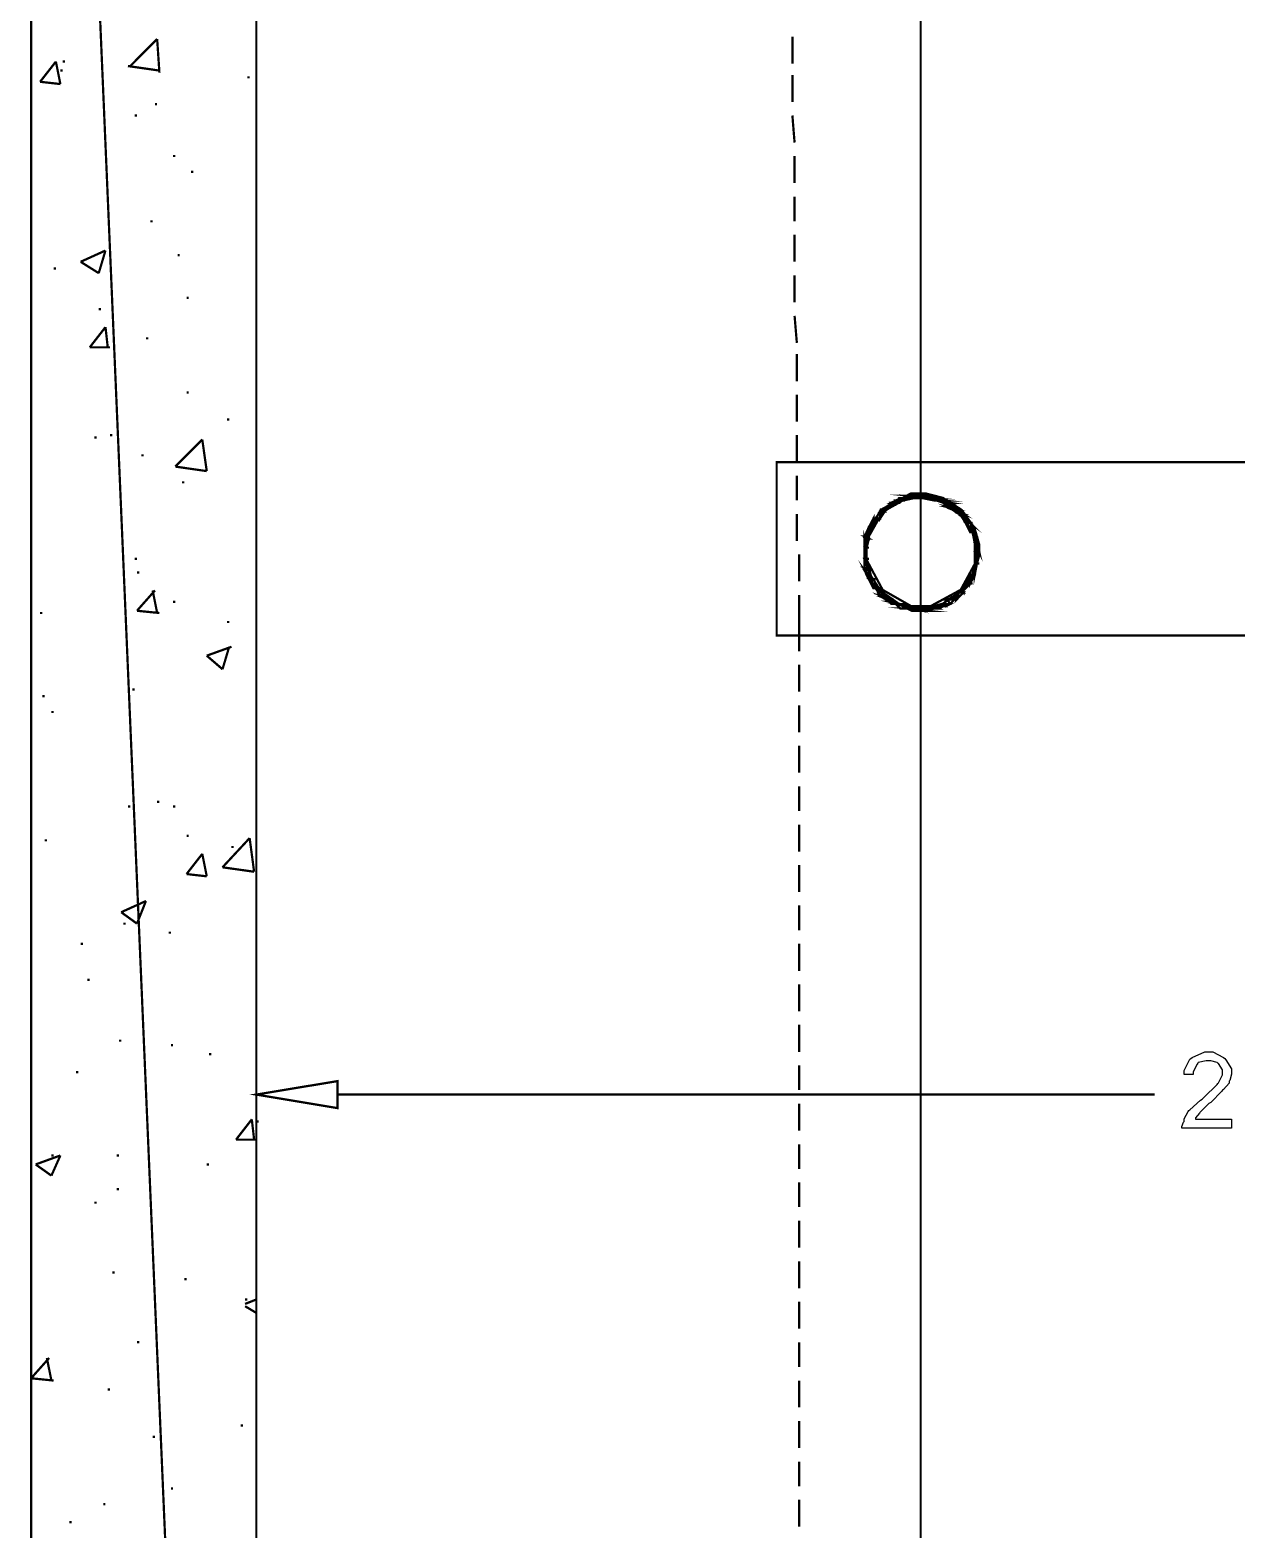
# Model space of a CAD drawing. Header units: metres. Extents: x -593 to 248, y 430 to 1024.
# Drawn here: x -429.66 to -406.95, y 908.48 to 936.71 of the extents above; entities that cross this region are included whole.
import ezdxf

# ---------------------------------------------------------------- set-up
doc = ezdxf.new("R2010")
doc.units = ezdxf.units.M
doc.header["$MEASUREMENT"] = 0
for name, color, linetype in [('C00-00-00-BLACK', 7, 'Continuous'), ('C00-7E-FF', 150, 'Continuous'), ('C00-FF-00', 3, 'Continuous'), ('C93-95-97', 253, 'Continuous'), ('CFF-00-00', 1, 'Continuous'), ('CFF-7E-00', 30, 'Continuous')]:
    doc.layers.add(name, color=color, linetype=linetype)

msp = doc.modelspace()

# ---------------------------------------------------------------- linework, layer by layer
at = {"layer": 'C00-00-00-BLACK', "const_width": 0.0423}
for points in [[(-429.639, 967.4), (-429.639, 868.169)], [(-425.398, 868.169), (-425.398, 967.4)], [(-427.773, 936.031), (-427.266, 936.541)], [(-427.223, 935.905), (-427.266, 936.541)], [(-429.47, 935.735), (-429.173, 936.115)], [(-429.088, 935.692), (-429.173, 936.115)], [(-429.046, 936.115), (-429.004, 936.115)], [(-429.088, 935.946), (-429.046, 935.946)], [(-427.816, 936.031), (-427.223, 935.946)], [(-429.47, 935.735), (-429.088, 935.692)], [(-425.567, 935.819), (-425.524, 935.819)], [(-427.307, 935.312), (-427.266, 935.312)], [(-427.689, 935.1), (-427.646, 935.1)], [(-426.967, 934.338), (-426.924, 934.338)], [(-426.628, 934.039), (-426.585, 934.039)], [(-427.393, 933.107), (-427.35, 933.107)], [(-428.707, 932.345), (-428.239, 932.557)], [(-428.366, 932.131), (-428.239, 932.557)], [(-426.882, 932.472), (-426.839, 932.472)], [(-429.216, 932.219), (-429.173, 932.219)], [(-428.707, 932.345), (-428.366, 932.131)], [(-426.712, 931.666), (-426.671, 931.666)], [(-428.366, 931.454), (-428.325, 931.454)], [(-428.535, 930.734), (-428.239, 931.115)], [(-428.196, 930.734), (-428.239, 931.115)], [(-427.477, 930.904), (-427.434, 930.904)], [(-428.535, 930.734), (-428.155, 930.734)], [(-426.712, 929.885), (-426.671, 929.885)], [(-425.95, 929.377), (-425.909, 929.377)], [(-428.155, 929.081), (-428.112, 929.081)], [(-428.451, 929.038), (-428.408, 929.038)], [(-426.924, 928.488), (-426.416, 928.997)], [(-426.332, 928.403), (-426.416, 928.997)], [(-427.562, 928.7), (-427.52, 928.7)], [(-426.924, 928.488), (-426.332, 928.403)], [(-426.797, 928.192), (-426.755, 928.192)], [(-427.689, 926.749), (-427.646, 926.749)], [(-427.646, 926.495), (-427.604, 926.495)], [(-427.646, 925.773), (-427.307, 926.156)], [(-427.266, 925.731), (-427.35, 926.156)], [(-426.967, 925.943), (-426.924, 925.943)], [(-429.47, 925.731), (-429.427, 925.731)], [(-427.646, 925.773), (-427.223, 925.731)], [(-425.95, 925.561), (-425.909, 925.561)], [(-426.332, 924.927), (-425.866, 925.095)], [(-426.035, 924.672), (-425.909, 925.095)], [(-426.332, 924.927), (-426.035, 924.672)], [(-427.732, 924.292), (-427.689, 924.292)], [(-429.427, 924.165), (-429.385, 924.165)], [(-429.257, 923.866), (-429.216, 923.866)], [(-427.816, 922.087), (-427.773, 922.087)], [(-427.266, 922.173), (-427.223, 922.173)], [(-426.967, 922.087), (-426.924, 922.087)], [(-429.385, 921.45), (-429.343, 921.45)], [(-426.712, 921.534), (-426.671, 921.534)], [(-426.035, 920.942), (-425.524, 921.492)], [(-425.44, 920.858), (-425.524, 921.492)], [(-426.712, 920.815), (-426.416, 921.195)], [(-426.332, 920.772), (-426.416, 921.195)], [(-425.866, 921.324), (-425.823, 921.324)], [(-426.035, 920.942), (-425.44, 920.858)], [(-426.712, 920.815), (-426.332, 920.772)], [(-427.943, 920.096), (-427.477, 920.307)], [(-427.646, 919.881), (-427.477, 920.307)], [(-427.943, 920.096), (-427.646, 919.881)], [(-427.9, 919.881), (-427.859, 919.881)], [(-428.707, 919.501), (-428.665, 919.501)], [(-427.051, 919.711), (-427.008, 919.711)], [(-428.578, 918.823), (-428.535, 918.823)], [(-427.986, 917.677), (-427.943, 917.677)], [(-427.008, 917.592), (-426.967, 917.592)], [(-426.289, 917.422), (-426.246, 917.422)], [(-428.792, 917.085), (-428.75, 917.085)], [(-425.781, 915.812), (-425.483, 916.196)], [(-425.44, 915.812), (-425.483, 916.196)], [(-425.398, 916.153), (-425.355, 916.153)], [(-425.781, 915.812), (-425.398, 915.812)], [(-429.554, 915.346), (-429.088, 915.515)], [(-429.257, 915.135), (-429.088, 915.515)], [(-429.257, 915.515), (-429.216, 915.515)], [(-428.028, 915.515), (-427.986, 915.515)], [(-429.554, 915.346), (-429.257, 915.135)], [(-426.332, 915.346), (-426.289, 915.346)], [(-428.028, 914.88), (-427.986, 914.88)], [(-428.451, 914.626), (-428.408, 914.626)], [(-428.112, 913.312), (-428.069, 913.312)], [(-426.755, 913.185), (-426.712, 913.185)], [(-425.61, 912.719), (-425.398, 912.803)], [(-425.61, 912.803), (-425.567, 912.803)], [(-425.61, 912.676), (-425.398, 912.55)], [(-427.646, 911.998), (-427.604, 911.998)], [(-429.639, 911.319), (-429.3, 911.701)], [(-429.257, 911.276), (-429.343, 911.701)], [(-429.639, 911.319), (-429.216, 911.276)], [(-428.196, 911.107), (-428.155, 911.107)], [(-425.694, 910.43), (-425.651, 910.43)], [(-427.35, 910.218), (-427.307, 910.218)], [(-427.008, 909.243), (-426.967, 909.243)], [(-428.282, 908.946), (-428.239, 908.946)], [(-428.92, 908.607), (-428.877, 908.607)]]:
    msp.add_lwpolyline(points, dxfattribs=at)
for points in [[(-415.599, 928.572), (-393.886, 928.572), (-393.886, 925.308), (-415.599, 925.308), (-415.599, 928.572)], [(-411.785, 926.918), (-411.785, 927.023), (-411.875, 927.336), (-412.114, 927.672), (-412.466, 927.898), (-412.783, 927.98), (-412.888, 927.98), (-413.076, 927.98), (-413.641, 927.672), (-413.949, 927.107), (-413.949, 926.918), (-413.949, 926.814), (-413.867, 926.497), (-413.641, 926.147), (-413.304, 925.908), (-412.992, 925.819), (-412.888, 925.819), (-412.783, 925.819), (-412.466, 925.908), (-412.114, 926.147), (-411.875, 926.497), (-411.785, 926.814), (-411.785, 926.918)], [(-411.827, 926.918), (-411.827, 927.099), (-412.134, 927.636), (-412.7, 927.938), (-412.888, 927.938), (-413.067, 927.938), (-413.603, 927.636), (-413.905, 927.099), (-413.905, 926.918), (-413.905, 926.731), (-413.603, 926.167), (-413.067, 925.86), (-412.888, 925.86), (-412.7, 925.86), (-412.134, 926.167), (-411.827, 926.731), (-411.827, 926.918)], [(-412.758, 927.936), (-413.054, 927.936), (-412.631, 927.893), (-412.758, 927.936)], [(-412.844, 927.893), (-412.462, 927.85), (-412.631, 927.85), (-412.844, 927.893)], [(-413.054, 927.936), (-412.631, 927.893), (-413.14, 927.893), (-413.054, 927.936)], [(-412.846, 927.936), (-412.758, 927.936), (-413.057, 927.936), (-412.846, 927.936)], [(-413.65, 927.639), (-413.65, 927.511), (-413.738, 927.511), (-413.65, 927.639)], [(-413.608, 927.68), (-413.566, 927.639), (-413.65, 927.639), (-413.608, 927.68)], [(-413.48, 927.766), (-413.523, 927.68), (-413.61, 927.68), (-413.48, 927.766)], [(-413.566, 927.639), (-413.65, 927.639), (-413.65, 927.511), (-413.566, 927.639)], [(-413.523, 927.68), (-413.608, 927.68), (-413.566, 927.639), (-413.523, 927.68)], [(-413.396, 927.766), (-413.48, 927.766), (-413.523, 927.68), (-413.396, 927.766)], [(-413.439, 927.807), (-413.396, 927.766), (-413.48, 927.766), (-413.439, 927.807)], [(-413.353, 927.85), (-413.312, 927.807), (-413.439, 927.807), (-413.353, 927.85)], [(-413.312, 927.807), (-413.439, 927.807), (-413.396, 927.766), (-413.312, 927.807)], [(-413.269, 927.893), (-413.227, 927.85), (-413.353, 927.85), (-413.269, 927.893)], [(-413.227, 927.85), (-413.353, 927.85), (-413.312, 927.807), (-413.227, 927.85)], [(-413.014, 927.893), (-413.269, 927.893), (-413.227, 927.85), (-413.014, 927.893)], [(-413.227, 927.893), (-413.014, 927.893), (-413.269, 927.893), (-413.227, 927.893)], [(-413.142, 927.893), (-412.547, 927.893), (-413.227, 927.893), (-413.142, 927.893)], [(-412.93, 927.893), (-412.888, 927.893), (-413.227, 927.893), (-412.93, 927.893)], [(-412.93, 927.893), (-413.227, 927.893), (-412.846, 927.893), (-412.93, 927.893)], [(-412.93, 927.893), (-413.227, 927.893), (-413.014, 927.893), (-412.93, 927.893)], [(-412.547, 927.893), (-412.844, 927.893), (-412.462, 927.85), (-412.547, 927.893)], [(-412.631, 927.893), (-413.142, 927.893), (-412.547, 927.893), (-412.631, 927.893)], [(-412.589, 927.85), (-412.335, 927.807), (-412.462, 927.807), (-412.589, 927.85)], [(-412.419, 927.85), (-412.589, 927.85), (-412.335, 927.807), (-412.419, 927.85)], [(-412.462, 927.85), (-412.631, 927.85), (-412.419, 927.85), (-412.462, 927.85)], [(-412.631, 927.85), (-412.419, 927.85), (-412.589, 927.85), (-412.631, 927.85)], [(-412.335, 927.807), (-412.462, 927.807), (-412.248, 927.723), (-412.335, 927.807)], [(-412.378, 927.723), (-412.208, 927.68), (-412.292, 927.68), (-412.378, 927.723)], [(-412.462, 927.807), (-412.248, 927.723), (-412.378, 927.723), (-412.462, 927.807)], [(-412.251, 927.723), (-412.378, 927.723), (-412.208, 927.68), (-412.251, 927.723)], [(-412.295, 927.68), (-412.082, 927.597), (-412.166, 927.597), (-412.295, 927.68)], [(-412.208, 927.68), (-412.295, 927.68), (-412.082, 927.597), (-412.208, 927.68)], [(-412.166, 927.597), (-412.082, 927.554), (-412.123, 927.554), (-412.166, 927.597)], [(-413.862, 927.343), (-413.862, 927.171), (-413.946, 927.171), (-413.862, 927.343)], [(-413.776, 927.511), (-413.776, 927.343), (-413.865, 927.343), (-413.776, 927.511)], [(-413.735, 927.511), (-413.692, 927.511), (-413.776, 927.511), (-413.735, 927.511)], [(-413.692, 927.511), (-413.776, 927.511), (-413.776, 927.343), (-413.692, 927.511)], [(-413.65, 927.511), (-413.735, 927.511), (-413.692, 927.511), (-413.65, 927.511)], [(-412.082, 927.597), (-412.166, 927.597), (-412.082, 927.554), (-412.082, 927.597)], [(-412.123, 927.554), (-411.955, 927.427), (-412.039, 927.427), (-412.123, 927.554)], [(-412.082, 927.554), (-412.123, 927.554), (-411.955, 927.427), (-412.082, 927.554)], [(-412.041, 927.427), (-411.869, 927.255), (-411.955, 927.255), (-412.041, 927.427)], [(-411.955, 927.427), (-412.041, 927.427), (-411.869, 927.255), (-411.955, 927.427)], [(-412.039, 927.427), (-411.955, 927.427), (-411.912, 927.427), (-412.039, 927.427)], [(-411.955, 927.427), (-411.912, 927.427), (-412.039, 927.427), (-411.955, 927.427)], [(-411.912, 927.257), (-411.827, 927.047), (-411.869, 927.047), (-411.912, 927.257)], [(-413.862, 927.174), (-413.946, 927.174), (-413.862, 927.131), (-413.862, 927.174)], [(-413.862, 927.131), (-413.946, 927.131), (-413.905, 926.961), (-413.862, 927.131)], [(-413.946, 927.131), (-413.905, 926.961), (-413.946, 926.961), (-413.946, 927.131)], [(-413.946, 927.174), (-413.862, 927.131), (-413.946, 927.131), (-413.946, 927.174)], [(-413.946, 926.961), (-413.905, 926.749), (-413.946, 926.749), (-413.946, 926.961)], [(-413.819, 927.343), (-413.776, 927.343), (-413.862, 927.343), (-413.819, 927.343)], [(-413.819, 927.343), (-413.862, 927.343), (-413.776, 927.343), (-413.819, 927.343)], [(-413.819, 927.343), (-413.862, 927.343), (-413.862, 927.171), (-413.819, 927.343)], [(-411.869, 927.257), (-411.955, 927.257), (-411.869, 927.257)], [(-411.955, 927.257), (-411.869, 927.257), (-411.912, 927.257), (-411.955, 927.257)], [(-411.869, 927.257), (-411.912, 927.257), (-411.827, 927.047), (-411.869, 927.257)], [(-411.869, 927.047), (-411.785, 926.877), (-411.869, 926.877), (-411.869, 927.047)], [(-411.869, 926.877), (-411.827, 926.665), (-411.869, 926.665), (-411.869, 926.877)], [(-413.905, 926.961), (-413.946, 926.961), (-413.905, 926.749), (-413.905, 926.961)], [(-413.946, 926.961), (-413.905, 926.961), (-413.862, 926.961), (-413.946, 926.961)], [(-413.905, 926.961), (-413.862, 926.961), (-413.946, 926.961), (-413.905, 926.961)], [(-413.946, 926.749), (-413.862, 926.581), (-413.946, 926.581), (-413.946, 926.749)], [(-411.869, 926.665), (-411.869, 926.453), (-411.912, 926.453), (-411.869, 926.665)], [(-411.827, 927.047), (-411.869, 927.047), (-411.785, 926.877), (-411.827, 927.047)], [(-411.785, 926.877), (-411.869, 926.877), (-411.827, 926.665), (-411.785, 926.877)], [(-411.869, 927.047), (-411.827, 927.047), (-411.785, 927.047), (-411.869, 927.047)], [(-411.827, 927.047), (-411.785, 927.047), (-411.869, 927.047), (-411.827, 927.047)], [(-413.946, 926.538), (-413.819, 926.369), (-413.862, 926.369), (-413.946, 926.538)], [(-413.862, 926.581), (-413.946, 926.581), (-413.862, 926.538), (-413.862, 926.581)], [(-413.862, 926.538), (-413.946, 926.538), (-413.819, 926.369), (-413.862, 926.538)], [(-413.905, 926.749), (-413.946, 926.749), (-413.862, 926.581), (-413.905, 926.749)], [(-413.946, 926.749), (-413.905, 926.749), (-413.862, 926.749), (-413.946, 926.749)], [(-413.905, 926.749), (-413.862, 926.749), (-413.946, 926.749), (-413.905, 926.749)], [(-413.946, 926.581), (-413.862, 926.538), (-413.946, 926.538), (-413.946, 926.581)], [(-411.955, 926.453), (-411.955, 926.285), (-412.041, 926.285), (-411.955, 926.453)], [(-411.869, 926.665), (-411.827, 926.665), (-411.785, 926.665), (-411.869, 926.665)], [(-411.827, 926.665), (-411.785, 926.665), (-411.869, 926.665), (-411.827, 926.665)], [(-411.827, 926.665), (-411.869, 926.665), (-411.869, 926.453), (-411.827, 926.665)], [(-413.865, 926.369), (-413.692, 926.196), (-413.776, 926.196), (-413.865, 926.369)], [(-413.776, 926.369), (-413.865, 926.369), (-413.692, 926.196), (-413.776, 926.369)], [(-413.776, 926.369), (-413.735, 926.369), (-413.862, 926.369), (-413.776, 926.369)], [(-413.776, 926.369), (-413.862, 926.369), (-413.819, 926.369), (-413.776, 926.369)], [(-413.738, 926.199), (-413.566, 926.072), (-413.65, 926.072), (-413.738, 926.199)], [(-412.039, 926.285), (-412.082, 926.156), (-412.123, 926.156), (-412.039, 926.285)], [(-411.955, 926.285), (-412.039, 926.285), (-412.082, 926.156), (-411.955, 926.285)], [(-412.039, 926.285), (-411.955, 926.285), (-411.912, 926.285), (-412.039, 926.285)], [(-411.955, 926.285), (-411.912, 926.285), (-412.039, 926.285), (-411.955, 926.285)], [(-411.912, 926.453), (-411.869, 926.453), (-411.955, 926.453), (-411.912, 926.453)], [(-411.869, 926.453), (-411.955, 926.453), (-411.955, 926.285), (-411.869, 926.453)], [(-411.869, 926.453), (-411.912, 926.453), (-411.869, 926.453)], [(-413.65, 926.199), (-413.738, 926.199), (-413.566, 926.072), (-413.65, 926.199)], [(-413.61, 926.027), (-413.396, 925.943), (-413.48, 925.943), (-413.61, 926.027)], [(-413.692, 926.199), (-413.776, 926.199), (-413.65, 926.199), (-413.692, 926.199)], [(-413.776, 926.199), (-413.65, 926.199), (-413.735, 926.199), (-413.776, 926.199)], [(-413.566, 926.072), (-413.65, 926.072), (-413.523, 926.03), (-413.566, 926.072)], [(-413.65, 926.072), (-413.523, 926.03), (-413.608, 926.03), (-413.65, 926.072)], [(-413.523, 926.027), (-413.61, 926.027), (-413.396, 925.943), (-413.523, 926.027)], [(-413.396, 925.943), (-413.48, 925.943), (-413.312, 925.9), (-413.396, 925.943)], [(-413.48, 925.943), (-413.312, 925.9), (-413.439, 925.9), (-413.48, 925.943)], [(-412.38, 925.986), (-412.335, 925.9), (-412.465, 925.9), (-412.38, 925.986)], [(-412.292, 926.027), (-412.251, 925.986), (-412.378, 925.986), (-412.292, 926.027)], [(-412.251, 925.986), (-412.38, 925.986), (-412.335, 925.9), (-412.251, 925.986)], [(-412.208, 926.027), (-412.292, 926.027), (-412.251, 925.986), (-412.208, 926.027)], [(-412.166, 926.115), (-412.208, 925.988), (-412.292, 925.988), (-412.166, 926.115)], [(-412.082, 926.115), (-412.166, 926.115), (-412.208, 925.988), (-412.082, 926.115)], [(-412.123, 926.156), (-412.082, 926.115), (-412.166, 926.115), (-412.123, 926.156)], [(-412.082, 926.156), (-412.123, 926.156), (-412.082, 926.115), (-412.082, 926.156)], [(-413.227, 925.9), (-413.353, 925.9), (-413.014, 925.816), (-413.227, 925.9)], [(-412.631, 925.816), (-413.142, 925.816), (-412.758, 925.773), (-412.631, 925.816)], [(-413.312, 925.9), (-413.439, 925.9), (-413.227, 925.9), (-413.312, 925.9)], [(-413.439, 925.9), (-413.227, 925.9), (-413.353, 925.9), (-413.439, 925.9)], [(-413.353, 925.9), (-413.014, 925.816), (-413.269, 925.816), (-413.353, 925.9)], [(-413.014, 925.816), (-413.269, 925.816), (-412.93, 925.816), (-413.014, 925.816)], [(-413.269, 925.816), (-412.93, 925.816), (-413.227, 925.816), (-413.269, 925.816)], [(-413.142, 925.816), (-412.758, 925.773), (-413.057, 925.773), (-413.142, 925.816)], [(-412.846, 925.816), (-412.803, 925.816), (-413.227, 925.816), (-412.846, 925.816)], [(-412.846, 925.816), (-413.227, 925.816), (-412.93, 925.816), (-412.846, 925.816)], [(-412.547, 925.816), (-413.227, 925.816), (-412.631, 925.816), (-412.547, 925.816)], [(-413.227, 925.816), (-412.631, 925.816), (-413.142, 925.816), (-413.227, 925.816)], [(-413.057, 925.773), (-412.758, 925.773), (-412.846, 925.773), (-413.057, 925.773)], [(-412.631, 925.857), (-412.547, 925.816), (-412.801, 925.816), (-412.631, 925.857)], [(-412.803, 925.816), (-412.547, 925.816), (-412.846, 925.816), (-412.803, 925.816)], [(-412.547, 925.816), (-412.803, 925.816), (-412.547, 925.816)], [(-412.462, 925.857), (-412.631, 925.857), (-412.547, 925.816), (-412.462, 925.857)], [(-412.462, 925.9), (-412.419, 925.857), (-412.589, 925.857), (-412.462, 925.9)], [(-412.589, 925.857), (-412.462, 925.857), (-412.631, 925.857), (-412.589, 925.857)], [(-412.419, 925.857), (-412.589, 925.857), (-412.462, 925.857), (-412.419, 925.857)], [(-412.335, 925.9), (-412.462, 925.9), (-412.419, 925.857), (-412.335, 925.9)]]:
    msp.add_lwpolyline(points, close=True, dxfattribs=at)
at = {"layer": 'C00-00-00-BLACK'}
for points in [[(-413.608, 927.68), (-413.566, 927.639), (-413.65, 927.639), (-413.608, 927.68)], [(-413.48, 927.766), (-413.523, 927.68), (-413.61, 927.68), (-413.48, 927.766)], [(-413.523, 927.68), (-413.608, 927.68), (-413.566, 927.639), (-413.523, 927.68)], [(-413.396, 927.766), (-413.48, 927.766), (-413.523, 927.68), (-413.396, 927.766)], [(-413.439, 927.807), (-413.396, 927.766), (-413.48, 927.766), (-413.439, 927.807)], [(-413.353, 927.85), (-413.312, 927.807), (-413.439, 927.807), (-413.353, 927.85)], [(-413.312, 927.807), (-413.439, 927.807), (-413.396, 927.766), (-413.312, 927.807)], [(-413.269, 927.893), (-413.227, 927.85), (-413.353, 927.85), (-413.269, 927.893)], [(-413.227, 927.85), (-413.353, 927.85), (-413.312, 927.807), (-413.227, 927.85)], [(-413.227, 927.893), (-413.014, 927.893), (-413.269, 927.893), (-413.227, 927.893)], [(-413.014, 927.893), (-413.269, 927.893), (-413.227, 927.85), (-413.014, 927.893)], [(-413.142, 927.893), (-412.547, 927.893), (-413.227, 927.893), (-413.142, 927.893)], [(-412.93, 927.893), (-412.888, 927.893), (-413.227, 927.893), (-412.93, 927.893)], [(-412.93, 927.893), (-413.227, 927.893), (-412.846, 927.893), (-412.93, 927.893)], [(-412.93, 927.893), (-413.227, 927.893), (-413.014, 927.893), (-412.93, 927.893)], [(-412.631, 927.893), (-413.142, 927.893), (-412.547, 927.893), (-412.631, 927.893)], [(-413.054, 927.936), (-412.631, 927.893), (-413.14, 927.893), (-413.054, 927.936)], [(-412.846, 927.936), (-412.758, 927.936), (-413.057, 927.936), (-412.846, 927.936)], [(-412.758, 927.936), (-413.054, 927.936), (-412.631, 927.893), (-412.758, 927.936)], [(-412.547, 927.893), (-412.844, 927.893), (-412.462, 927.85), (-412.547, 927.893)], [(-412.844, 927.893), (-412.462, 927.85), (-412.631, 927.85), (-412.844, 927.893)], [(-412.462, 927.85), (-412.631, 927.85), (-412.419, 927.85), (-412.462, 927.85)], [(-412.631, 927.85), (-412.419, 927.85), (-412.589, 927.85), (-412.631, 927.85)], [(-412.419, 927.85), (-412.589, 927.85), (-412.335, 927.807), (-412.419, 927.85)], [(-412.589, 927.85), (-412.335, 927.807), (-412.462, 927.807), (-412.589, 927.85)], [(-412.335, 927.807), (-412.462, 927.807), (-412.248, 927.723), (-412.335, 927.807)], [(-412.462, 927.807), (-412.248, 927.723), (-412.378, 927.723), (-412.462, 927.807)], [(-412.251, 927.723), (-412.378, 927.723), (-412.208, 927.68), (-412.251, 927.723)], [(-412.378, 927.723), (-412.208, 927.68), (-412.292, 927.68), (-412.378, 927.723)], [(-412.208, 927.68), (-412.295, 927.68), (-412.082, 927.597), (-412.208, 927.68)], [(-412.295, 927.68), (-412.082, 927.597), (-412.166, 927.597), (-412.295, 927.68)], [(-413.776, 927.511), (-413.776, 927.343), (-413.865, 927.343), (-413.776, 927.511)], [(-413.735, 927.511), (-413.692, 927.511), (-413.776, 927.511), (-413.735, 927.511)], [(-413.692, 927.511), (-413.776, 927.511), (-413.776, 927.343), (-413.692, 927.511)], [(-413.65, 927.639), (-413.65, 927.511), (-413.738, 927.511), (-413.65, 927.639)], [(-413.65, 927.511), (-413.735, 927.511), (-413.692, 927.511), (-413.65, 927.511)], [(-413.566, 927.639), (-413.65, 927.639), (-413.65, 927.511), (-413.566, 927.639)], [(-412.082, 927.597), (-412.166, 927.597), (-412.082, 927.554), (-412.082, 927.597)], [(-412.166, 927.597), (-412.082, 927.554), (-412.123, 927.554), (-412.166, 927.597)], [(-412.082, 927.554), (-412.123, 927.554), (-411.955, 927.427), (-412.082, 927.554)], [(-412.123, 927.554), (-411.955, 927.427), (-412.039, 927.427), (-412.123, 927.554)], [(-411.955, 927.427), (-412.041, 927.427), (-411.869, 927.255), (-411.955, 927.427)], [(-412.041, 927.427), (-411.869, 927.255), (-411.955, 927.255), (-412.041, 927.427)], [(-412.039, 927.427), (-411.955, 927.427), (-411.912, 927.427), (-412.039, 927.427)], [(-411.955, 927.427), (-411.912, 927.427), (-412.039, 927.427), (-411.955, 927.427)], [(-413.862, 927.343), (-413.862, 927.171), (-413.946, 927.171), (-413.862, 927.343)], [(-413.862, 927.174), (-413.946, 927.174), (-413.862, 927.131), (-413.862, 927.174)], [(-413.946, 927.174), (-413.862, 927.131), (-413.946, 927.131), (-413.946, 927.174)], [(-413.862, 927.131), (-413.946, 927.131), (-413.905, 926.961), (-413.862, 927.131)], [(-413.946, 927.131), (-413.905, 926.961), (-413.946, 926.961), (-413.946, 927.131)], [(-413.819, 927.343), (-413.776, 927.343), (-413.862, 927.343), (-413.819, 927.343)], [(-413.819, 927.343), (-413.862, 927.343), (-413.776, 927.343), (-413.819, 927.343)], [(-413.819, 927.343), (-413.862, 927.343), (-413.862, 927.171), (-413.819, 927.343)], [(-411.869, 927.257), (-411.955, 927.257), (-411.869, 927.257)], [(-411.955, 927.257), (-411.869, 927.257), (-411.912, 927.257), (-411.955, 927.257)], [(-411.869, 927.257), (-411.912, 927.257), (-411.827, 927.047), (-411.869, 927.257)], [(-411.912, 927.257), (-411.827, 927.047), (-411.869, 927.047), (-411.912, 927.257)], [(-413.946, 926.961), (-413.905, 926.961), (-413.862, 926.961), (-413.946, 926.961)], [(-413.905, 926.961), (-413.862, 926.961), (-413.946, 926.961), (-413.905, 926.961)], [(-413.905, 926.961), (-413.946, 926.961), (-413.905, 926.749), (-413.905, 926.961)], [(-413.946, 926.961), (-413.905, 926.749), (-413.946, 926.749), (-413.946, 926.961)], [(-411.869, 927.047), (-411.827, 927.047), (-411.785, 927.047), (-411.869, 927.047)], [(-411.827, 927.047), (-411.785, 927.047), (-411.869, 927.047), (-411.827, 927.047)], [(-411.827, 927.047), (-411.869, 927.047), (-411.785, 926.877), (-411.827, 927.047)], [(-411.869, 927.047), (-411.785, 926.877), (-411.869, 926.877), (-411.869, 927.047)], [(-411.785, 926.877), (-411.869, 926.877), (-411.827, 926.665), (-411.785, 926.877)], [(-411.869, 926.877), (-411.827, 926.665), (-411.869, 926.665), (-411.869, 926.877)], [(-413.946, 926.749), (-413.905, 926.749), (-413.862, 926.749), (-413.946, 926.749)], [(-413.905, 926.749), (-413.862, 926.749), (-413.946, 926.749), (-413.905, 926.749)], [(-413.905, 926.749), (-413.946, 926.749), (-413.862, 926.581), (-413.905, 926.749)], [(-413.946, 926.749), (-413.862, 926.581), (-413.946, 926.581), (-413.946, 926.749)], [(-413.862, 926.581), (-413.946, 926.581), (-413.862, 926.538), (-413.862, 926.581)], [(-413.946, 926.581), (-413.862, 926.538), (-413.946, 926.538), (-413.946, 926.581)], [(-413.862, 926.538), (-413.946, 926.538), (-413.819, 926.369), (-413.862, 926.538)], [(-413.946, 926.538), (-413.819, 926.369), (-413.862, 926.369), (-413.946, 926.538)], [(-411.869, 926.665), (-411.869, 926.453), (-411.912, 926.453), (-411.869, 926.665)], [(-411.869, 926.665), (-411.827, 926.665), (-411.785, 926.665), (-411.869, 926.665)], [(-411.827, 926.665), (-411.785, 926.665), (-411.869, 926.665), (-411.827, 926.665)], [(-411.827, 926.665), (-411.869, 926.665), (-411.869, 926.453), (-411.827, 926.665)], [(-413.776, 926.369), (-413.865, 926.369), (-413.692, 926.196), (-413.776, 926.369)], [(-413.865, 926.369), (-413.692, 926.196), (-413.776, 926.196), (-413.865, 926.369)], [(-413.776, 926.369), (-413.735, 926.369), (-413.862, 926.369), (-413.776, 926.369)], [(-413.776, 926.369), (-413.862, 926.369), (-413.819, 926.369), (-413.776, 926.369)], [(-412.039, 926.285), (-412.082, 926.156), (-412.123, 926.156), (-412.039, 926.285)], [(-411.955, 926.285), (-412.039, 926.285), (-412.082, 926.156), (-411.955, 926.285)], [(-411.955, 926.453), (-411.955, 926.285), (-412.041, 926.285), (-411.955, 926.453)], [(-412.039, 926.285), (-411.955, 926.285), (-411.912, 926.285), (-412.039, 926.285)], [(-411.955, 926.285), (-411.912, 926.285), (-412.039, 926.285), (-411.955, 926.285)], [(-411.912, 926.453), (-411.869, 926.453), (-411.955, 926.453), (-411.912, 926.453)], [(-411.869, 926.453), (-411.955, 926.453), (-411.955, 926.285), (-411.869, 926.453)], [(-411.869, 926.453), (-411.912, 926.453), (-411.869, 926.453)], [(-413.692, 926.199), (-413.776, 926.199), (-413.65, 926.199), (-413.692, 926.199)], [(-413.776, 926.199), (-413.65, 926.199), (-413.735, 926.199), (-413.776, 926.199)], [(-413.65, 926.199), (-413.738, 926.199), (-413.566, 926.072), (-413.65, 926.199)], [(-413.738, 926.199), (-413.566, 926.072), (-413.65, 926.072), (-413.738, 926.199)], [(-413.566, 926.072), (-413.65, 926.072), (-413.523, 926.03), (-413.566, 926.072)], [(-413.65, 926.072), (-413.523, 926.03), (-413.608, 926.03), (-413.65, 926.072)], [(-413.523, 926.027), (-413.61, 926.027), (-413.396, 925.943), (-413.523, 926.027)], [(-413.61, 926.027), (-413.396, 925.943), (-413.48, 925.943), (-413.61, 926.027)], [(-412.38, 925.986), (-412.335, 925.9), (-412.465, 925.9), (-412.38, 925.986)], [(-412.251, 925.986), (-412.38, 925.986), (-412.335, 925.9), (-412.251, 925.986)], [(-412.292, 926.027), (-412.251, 925.986), (-412.378, 925.986), (-412.292, 926.027)], [(-412.166, 926.115), (-412.208, 925.988), (-412.292, 925.988), (-412.166, 926.115)], [(-412.208, 926.027), (-412.292, 926.027), (-412.251, 925.986), (-412.208, 926.027)], [(-412.082, 926.115), (-412.166, 926.115), (-412.208, 925.988), (-412.082, 926.115)], [(-412.123, 926.156), (-412.082, 926.115), (-412.166, 926.115), (-412.123, 926.156)], [(-412.082, 926.156), (-412.123, 926.156), (-412.082, 926.115), (-412.082, 926.156)], [(-413.396, 925.943), (-413.48, 925.943), (-413.312, 925.9), (-413.396, 925.943)], [(-413.48, 925.943), (-413.312, 925.9), (-413.439, 925.9), (-413.48, 925.943)], [(-413.312, 925.9), (-413.439, 925.9), (-413.227, 925.9), (-413.312, 925.9)], [(-413.439, 925.9), (-413.227, 925.9), (-413.353, 925.9), (-413.439, 925.9)], [(-413.227, 925.9), (-413.353, 925.9), (-413.014, 925.816), (-413.227, 925.9)], [(-413.353, 925.9), (-413.014, 925.816), (-413.269, 925.816), (-413.353, 925.9)], [(-413.014, 925.816), (-413.269, 925.816), (-412.93, 925.816), (-413.014, 925.816)], [(-413.269, 925.816), (-412.93, 925.816), (-413.227, 925.816), (-413.269, 925.816)], [(-412.846, 925.816), (-412.803, 925.816), (-413.227, 925.816), (-412.846, 925.816)], [(-412.846, 925.816), (-413.227, 925.816), (-412.93, 925.816), (-412.846, 925.816)], [(-412.547, 925.816), (-413.227, 925.816), (-412.631, 925.816), (-412.547, 925.816)], [(-413.227, 925.816), (-412.631, 925.816), (-413.142, 925.816), (-413.227, 925.816)], [(-412.631, 925.816), (-413.142, 925.816), (-412.758, 925.773), (-412.631, 925.816)], [(-413.142, 925.816), (-412.758, 925.773), (-413.057, 925.773), (-413.142, 925.816)], [(-413.057, 925.773), (-412.758, 925.773), (-412.846, 925.773), (-413.057, 925.773)], [(-412.803, 925.816), (-412.547, 925.816), (-412.846, 925.816), (-412.803, 925.816)], [(-412.547, 925.816), (-412.803, 925.816), (-412.547, 925.816)], [(-412.631, 925.857), (-412.547, 925.816), (-412.801, 925.816), (-412.631, 925.857)], [(-412.589, 925.857), (-412.462, 925.857), (-412.631, 925.857), (-412.589, 925.857)], [(-412.462, 925.857), (-412.631, 925.857), (-412.547, 925.816), (-412.462, 925.857)], [(-412.462, 925.9), (-412.419, 925.857), (-412.589, 925.857), (-412.462, 925.9)], [(-412.419, 925.857), (-412.589, 925.857), (-412.462, 925.857), (-412.419, 925.857)], [(-412.335, 925.9), (-412.462, 925.9), (-412.419, 925.857), (-412.335, 925.9)]]:
    msp.add_lwpolyline(points, close=True, dxfattribs=at)
at = {"layer": 'C00-7E-FF', "const_width": 0.0423}
for points in [[(-425.398, 917.976), (-425.398, 916.153)], [(-423.871, 916.662), (-408.478, 916.662)]]:
    msp.add_lwpolyline(points, dxfattribs=at)
msp.add_lwpolyline([(-423.871, 916.915), (-423.871, 916.407), (-425.398, 916.662), (-423.871, 916.915)], close=True, dxfattribs=at)
at = {"layer": 'C00-7E-FF'}
msp.add_lwpolyline([(-423.871, 916.915), (-423.871, 916.407), (-425.398, 916.662), (-423.871, 916.915)], close=True, dxfattribs=at)
at = {"layer": 'C00-FF-00', "const_width": 0.0423}
for points in [[(-415.303, 936.584), (-415.303, 936.074)], [(-415.303, 935.862), (-415.303, 935.353)], [(-415.303, 935.1), (-415.262, 934.591)], [(-415.262, 934.338), (-415.262, 933.827)], [(-415.262, 933.573), (-415.262, 933.107)], [(-415.262, 932.854), (-415.262, 932.345)], [(-415.262, 932.089), (-415.262, 931.58)], [(-415.262, 931.327), (-415.219, 930.818)], [(-415.219, 930.607), (-415.219, 930.096)], [(-415.219, 929.843), (-415.219, 929.334)], [(-415.219, 929.081), (-415.219, 928.572)], [(-415.219, 928.319), (-415.219, 927.85)], [(-415.219, 927.597), (-415.219, 927.088)], [(-415.177, 926.834), (-415.177, 926.326)], [(-415.177, 926.072), (-415.177, 925.52), (-415.177, 925.011)], [(-415.177, 924.758), (-415.177, 924.249)], [(-415.177, 923.993), (-415.177, 923.485)], [(-415.177, 923.231), (-415.177, 922.723)], [(-415.177, 922.469), (-415.177, 922.003)], [(-415.177, 921.747), (-415.177, 921.238)], [(-415.177, 920.985), (-415.177, 920.476)], [(-415.177, 920.223), (-415.177, 919.754)], [(-415.177, 919.501), (-415.177, 918.992)], [(-415.177, 918.739), (-415.177, 918.23)], [(-415.177, 917.976), (-415.177, 917.465)], [(-415.177, 917.211), (-415.177, 916.746)], [(-415.177, 916.492), (-415.177, 915.984)], [(-415.177, 915.727), (-415.177, 915.262)], [(-415.177, 915.008), (-415.177, 914.542)], [(-415.177, 914.287), (-415.177, 913.777)], [(-415.177, 913.522), (-415.177, 913.015)], [(-415.177, 912.76), (-415.177, 912.253)], [(-415.177, 911.998), (-415.177, 911.531)], [(-415.177, 911.276), (-415.177, 910.769)], [(-415.177, 910.514), (-415.177, 910.007)], [(-415.177, 909.749), (-415.177, 909.285)], [(-415.177, 909.03), (-415.177, 908.523)]]:
    msp.add_lwpolyline(points, dxfattribs=at)
at = {"layer": 'C93-95-97', "const_width": 0.0423}
for points in [[(-429.639, 967.273), (-425.398, 868.169), (-429.639, 868.169), (-429.639, 967.273)], [(-425.398, 967.273), (-429.639, 967.273), (-425.398, 868.169), (-425.398, 967.273)]]:
    msp.add_lwpolyline(points, close=True, dxfattribs=at)
at = {"layer": 'C93-95-97'}
for points in [[(-425.398, 967.273), (-429.639, 967.273), (-425.398, 868.169), (-425.398, 967.273)], [(-429.639, 967.273), (-425.398, 868.169), (-429.639, 868.169), (-429.639, 967.273)]]:
    msp.add_lwpolyline(points, close=True, dxfattribs=at)
at = {"layer": 'CFF-00-00', "const_width": 0.0423}
msp.add_lwpolyline([(-414.5, 957.015), (-412.888, 948.113), (-412.888, 927.936), (-412.888, 907.292), (-412.888, 905.216), (-411.274, 899.154)], dxfattribs=at)
at = {"layer": 'CFF-7E-00'}
msp.add_lwpolyline([(-407.035, 916.196), (-407.035, 916.026), (-407.967, 916.026), (-407.967, 916.058), (-407.935, 916.144), (-407.924, 916.153), (-407.924, 916.207), (-407.851, 916.344), (-407.84, 916.364), (-407.819, 916.375), (-407.618, 916.556), (-407.586, 916.576), (-407.555, 916.608), (-407.301, 916.852), (-407.29, 916.873), (-407.28, 916.884), (-407.204, 917.035), (-407.204, 917.085), (-407.204, 917.127), (-407.28, 917.245), (-407.29, 917.254), (-407.301, 917.265), (-407.42, 917.296), (-407.458, 917.296), (-407.512, 917.296), (-407.661, 917.265), (-407.67, 917.254), (-407.681, 917.234), (-407.756, 917.09), (-407.756, 917.042), (-407.924, 917.042), (-407.924, 917.117), (-407.819, 917.329), (-407.797, 917.338), (-407.776, 917.36), (-407.538, 917.465), (-407.458, 917.465), (-407.385, 917.465), (-407.184, 917.36), (-407.162, 917.338), (-407.141, 917.318), (-407.035, 917.144), (-407.035, 917.085), (-407.035, 917.044), (-407.068, 916.926), (-407.078, 916.915), (-407.078, 916.874), (-407.184, 916.757), (-407.204, 916.746), (-407.216, 916.725), (-407.426, 916.514), (-407.458, 916.492), (-407.48, 916.472), (-407.628, 916.323), (-407.628, 916.323), (-407.639, 916.313), (-407.713, 916.226), (-407.713, 916.196), (-407.035, 916.196)], close=True, dxfattribs=at)

doc.saveas('drawing.dxf')
